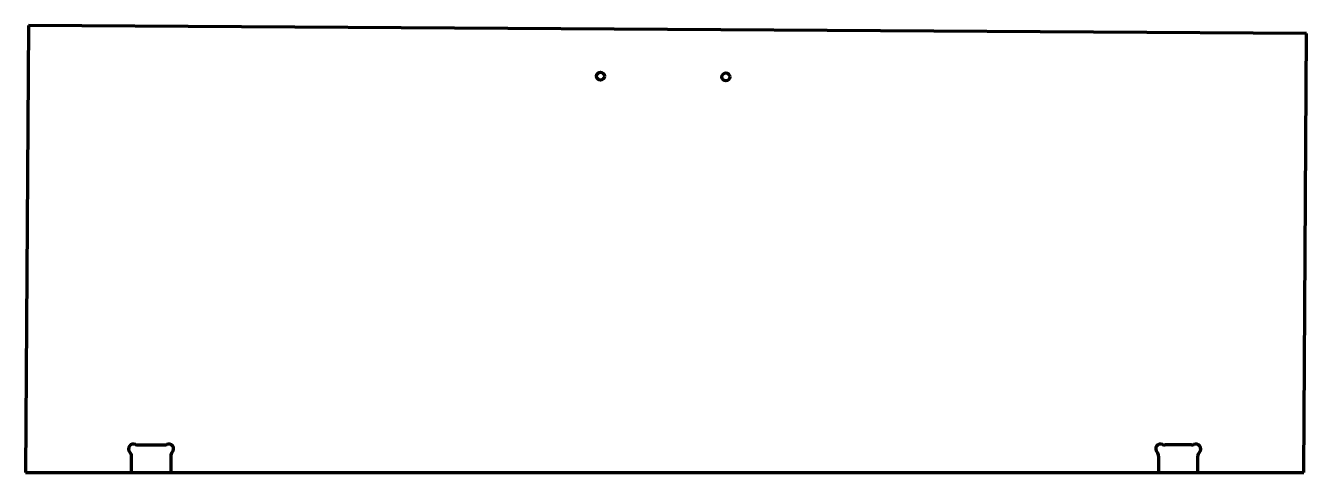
# Model space of a CAD drawing. Header units: inches. Extents: x 0 to 81.7, y 0.5 to 29.
import ezdxf

# ---------------------------------------------------------------- set-up
doc = ezdxf.new("R2010")
doc.units = ezdxf.units.IN
doc.header["$MEASUREMENT"] = 0
doc.layers.add('1', color=7, linetype='Continuous')

msp = doc.modelspace()

# ---------------------------------------------------------------- linework, layer by layer
at = {"color": 7, "lineweight": 90}
for p, q in [((0.175, 28.999), (0, 0.5)), ((81.673, 28.499), (0.175, 28.999)), ((81.502, 0.5), (81.673, 28.499)), ((0, 0.5), (81.502, 0.5))]:
    msp.add_line(p, q, dxfattribs=at)
at = {"layer": '1', "color": 7, "lineweight": 90}
for p, q in [((7.162, 2.25), (8.839, 2.25)), ((74.34, 2.25), (72.663, 2.25)), ((6.75, 0.5), (6.75, 1.528)), ((9.25, 1.528), (9.25, 0.5)), ((72.251, 1.528), (72.251, 0.5)), ((74.751, 0.5), (74.751, 1.528))]:
    msp.add_line(p, q, dxfattribs=at)
at = {"layer": '1', "color": 1, "lineweight": 90}
for centre in [(36.656, 25.776), (44.656, 25.727)]:
    msp.add_circle(centre, 0.25, dxfattribs=at)
at = {"layer": '1', "color": 7, "lineweight": 90}
for centre, radius, start, end in [((6.875, 2), 0.312, 65.38002, 223.34176), ((6.375, 1.528), 0.375, 360, 43.34176), ((7.162, 2.625), 0.375, 245.38002, 270), ((8.839, 2.625), 0.375, 270, 294.61998), ((9.125, 2), 0.312, 316.65824, 114.61998), ((9.625, 1.528), 0.375, 136.65824, 180), ((72.376, 2), 0.312, 65.38002, 223.34176), ((71.876, 1.528), 0.375, 360, 43.34176), ((72.663, 2.625), 0.375, 245.38002, 270), ((74.34, 2.625), 0.375, 270, 294.61998), ((74.626, 2), 0.312, 316.65824, 114.61998), ((75.126, 1.528), 0.375, 136.65824, 180)]:
    msp.add_arc(centre, radius, start, end, dxfattribs=at)

doc.saveas('drawing.dxf')
